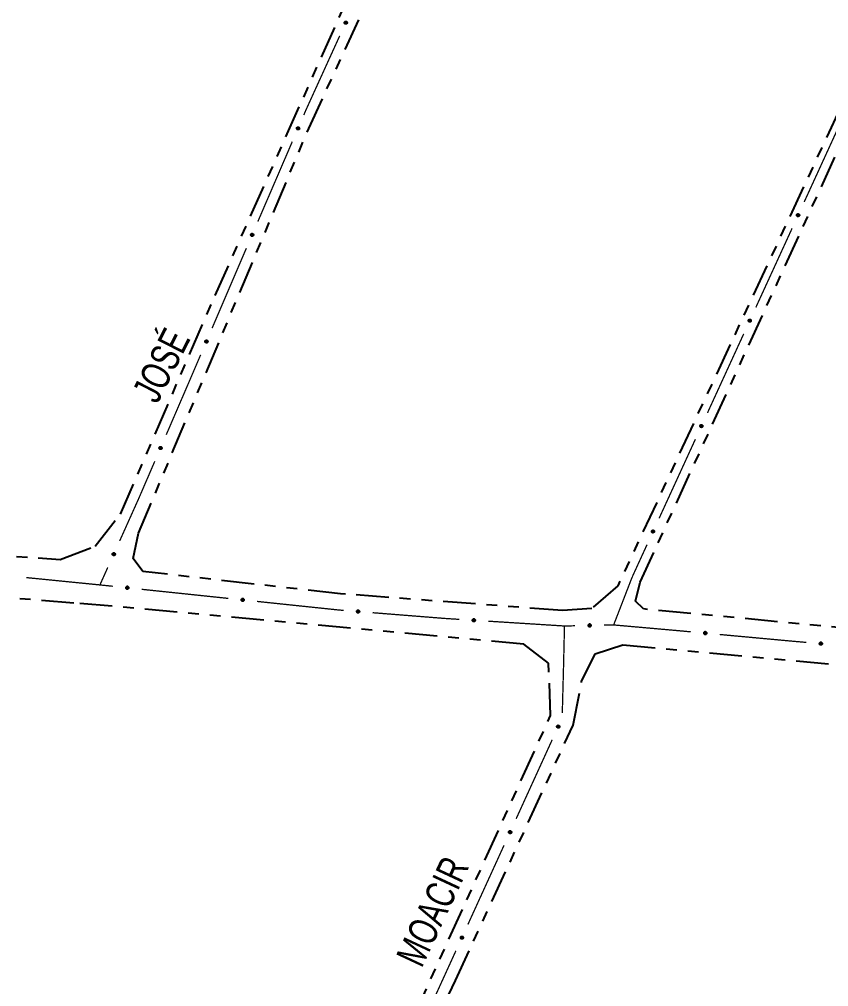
# Model space of a CAD drawing. Extents: x 203665 to 205970, y 4870865 to 4873745.
# Drawn here: x 204497 to 204608.6, y 4872464.2 to 4872597.7 of the extents above; entities that cross this region are included whole.
import ezdxf

# ---------------------------------------------------------------- set-up
doc = ezdxf.new("R2010")
doc.units = 0
doc.header["$LTSCALE"] = 1.5
doc.header["$MEASUREMENT"] = 0
doc.linetypes.add('TRACO_25', pattern=[8, 3, -1, 1, -1, 1, -1])
for name, color, linetype in [('SV-EIXO-RUA-N-PAV', 6, 'CONTINUOUS'), ('SV-RUA-NAO-PAV', 7, 'CONTINUOUS'), ('SV-TXT-RUA-N-PAV', 7, 'CONTINUOUS')]:
    doc.layers.add(name, color=color, linetype=linetype)
doc.styles.add('ARIAL', font='ARIAL.SHX')

msp = doc.modelspace()

# ---------------------------------------------------------------- linework, layer by layer
at = {"layer": 'SV-EIXO-RUA-N-PAV'}
for points in [[(204542.150805, 4872597.289832), (204542.168594, 4872597.244274), (204542.174567, 4872597.201481), (204542.169276, 4872597.164355), (204542.156046, 4872597.132768), (204542.138872, 4872597.101977), (204542.114707, 4872597.074753), (204542.081194, 4872597.050479), (204542.035618, 4872597.032313), (204541.991379, 4872597.029075), (204541.954704, 4872597.032315), (204541.920972, 4872597.044214), (204541.89134, 4872597.061399), (204541.863892, 4872597.087435), (204541.839624, 4872597.121638), (204541.822466, 4872597.167908), (204541.816898, 4872597.209901), (204541.822959, 4872597.245676), (204541.835136, 4872597.279512), (204541.853046, 4872597.310737), (204541.876921, 4872597.337324), (204541.911401, 4872597.361696), (204541.957294, 4872597.378025), (204541.999114, 4872597.384057), (204542.034965, 4872597.3785), (204542.068007, 4872597.365762), (204542.099099, 4872597.348912), (204542.127476, 4872597.32576), (204542.150805, 4872597.289832)], [(204535.569939, 4872582.70884), (204535.588658, 4872582.663656), (204535.595507, 4872582.620995), (204535.590979, 4872582.583769), (204535.578399, 4872582.551917), (204535.561859, 4872582.52078), (204535.538258, 4872582.493067), (204535.50525, 4872582.46811), (204535.460056, 4872582.449014), (204535.415892, 4872582.44487), (204535.379158, 4872582.447358), (204535.34519, 4872582.458562), (204535.315211, 4872582.475137), (204535.287235, 4872582.500604), (204535.262271, 4872582.534302), (204535.244168, 4872582.580211), (204535.237741, 4872582.622081), (204535.243067, 4872582.657973), (204535.254547, 4872582.692051), (204535.271814, 4872582.723637), (204535.295139, 4872582.750707), (204535.329112, 4872582.775781), (204535.374661, 4872582.793048), (204535.416348, 4872582.799936), (204535.452305, 4872582.795115), (204535.485601, 4872582.783057), (204535.517033, 4872582.766847), (204535.545879, 4872582.744283), (204535.569939, 4872582.70884)], [(204604.219214, 4872570.557924), (204604.201541, 4872570.603528), (204604.195678, 4872570.646336), (204604.201063, 4872570.683447), (204604.214374, 4872570.715001), (204604.231627, 4872570.745748), (204604.255861, 4872570.77291), (204604.289435, 4872570.797099), (204604.335058, 4872570.815148), (204604.379305, 4872570.818273), (204604.415972, 4872570.814939), (204604.449673, 4872570.802954), (204604.479262, 4872570.785693), (204604.506643, 4872570.759588), (204604.530824, 4872570.725323), (204604.547863, 4872570.679009), (204604.553324, 4872570.637002), (204604.547172, 4872570.601243), (204604.534909, 4872570.567438), (204604.516919, 4872570.536259), (204604.492976, 4872570.509733), (204604.458434, 4872570.485449), (204604.412499, 4872570.469237), (204604.370664, 4872570.463312), (204604.334828, 4872570.46896), (204604.301818, 4872570.481783), (204604.270769, 4872570.498713), (204604.242451, 4872570.521936), (204604.219214, 4872570.557924)], [(204529.239203, 4872568.014563), (204529.257922, 4872567.969379), (204529.264771, 4872567.926718), (204529.260243, 4872567.889492), (204529.247663, 4872567.85764), (204529.231123, 4872567.826503), (204529.207522, 4872567.79879), (204529.174514, 4872567.773833), (204529.12932, 4872567.754737), (204529.085156, 4872567.750593), (204529.048422, 4872567.75308), (204529.014454, 4872567.764285), (204528.984475, 4872567.780859), (204528.956499, 4872567.806327), (204528.931535, 4872567.840025), (204528.913433, 4872567.885934), (204528.907005, 4872567.927804), (204528.912331, 4872567.963696), (204528.923812, 4872567.997774), (204528.941078, 4872568.02936), (204528.964403, 4872568.05643), (204528.998376, 4872568.081504), (204529.043925, 4872568.098771), (204529.085612, 4872568.105659), (204529.121569, 4872568.100838), (204529.154865, 4872568.08878), (204529.186297, 4872568.07257), (204529.215143, 4872568.050005), (204529.239203, 4872568.014563)], [(204597.551423, 4872556.01349), (204597.53375, 4872556.059094), (204597.527886, 4872556.101902), (204597.533272, 4872556.139013), (204597.546583, 4872556.170567), (204597.563836, 4872556.201314), (204597.58807, 4872556.228476), (204597.621644, 4872556.252664), (204597.667267, 4872556.270714), (204597.711514, 4872556.273839), (204597.748181, 4872556.270505), (204597.781882, 4872556.25852), (204597.81147, 4872556.241259), (204597.838852, 4872556.215153), (204597.863033, 4872556.180889), (204597.880072, 4872556.134575), (204597.885533, 4872556.092568), (204597.879381, 4872556.056809), (204597.867118, 4872556.023004), (204597.849128, 4872555.991825), (204597.825185, 4872555.965299), (204597.790643, 4872555.941015), (204597.744708, 4872555.924803), (204597.702873, 4872555.918878), (204597.667037, 4872555.924526), (204597.634027, 4872555.937349), (204597.602978, 4872555.954279), (204597.57466, 4872555.977502), (204597.551423, 4872556.01349)], [(204522.932023, 4872553.310392), (204522.950829, 4872553.265244), (204522.957759, 4872553.222596), (204522.953301, 4872553.185361), (204522.940782, 4872553.153485), (204522.924302, 4872553.122317), (204522.900754, 4872553.094559), (204522.867793, 4872553.06954), (204522.822636, 4872553.050357), (204522.77848, 4872553.046129), (204522.741742, 4872553.048546), (204522.707752, 4872553.059686), (204522.677742, 4872553.076203), (204522.649717, 4872553.101618), (204522.624689, 4872553.135268), (204522.606499, 4872553.181142), (204522.599991, 4872553.223), (204522.605249, 4872553.258902), (204522.616664, 4872553.293002), (204522.633871, 4872553.324621), (204522.657144, 4872553.351735), (204522.691069, 4872553.376874), (204522.736585, 4872553.394228), (204522.778259, 4872553.401195), (204522.814225, 4872553.396443), (204522.847544, 4872553.384448), (204522.879007, 4872553.368298), (204522.907895, 4872553.345789), (204522.932023, 4872553.310392)], [(204590.883632, 4872541.469056), (204590.865959, 4872541.514659), (204590.860095, 4872541.557467), (204590.865481, 4872541.594579), (204590.878792, 4872541.626133), (204590.896045, 4872541.65688), (204590.920279, 4872541.684042), (204590.953853, 4872541.70823), (204590.999476, 4872541.72628), (204591.043723, 4872541.729405), (204591.08039, 4872541.726071), (204591.114091, 4872541.714086), (204591.143679, 4872541.696825), (204591.171061, 4872541.670719), (204591.195242, 4872541.636455), (204591.212281, 4872541.590141), (204591.217742, 4872541.548134), (204591.21159, 4872541.512374), (204591.199327, 4872541.47857), (204591.181337, 4872541.44739), (204591.157394, 4872541.420865), (204591.122852, 4872541.396581), (204591.076917, 4872541.380369), (204591.035082, 4872541.374444), (204590.999245, 4872541.380092), (204590.966236, 4872541.392915), (204590.935187, 4872541.409844), (204590.906869, 4872541.433068), (204590.883632, 4872541.469056)], [(204516.60865, 4872538.612674), (204516.627348, 4872538.567481), (204516.634178, 4872538.524816), (204516.629632, 4872538.487593), (204516.617038, 4872538.455746), (204516.600484, 4872538.424617), (204516.57687, 4872538.396915), (204516.54385, 4872538.371974), (204516.498648, 4872538.352898), (204516.454482, 4872538.348774), (204516.41775, 4872538.351278), (204516.383786, 4872538.362499), (204516.353815, 4872538.379087), (204516.325851, 4872538.404567), (204516.300902, 4872538.438276), (204516.282821, 4872538.484194), (204516.276412, 4872538.526067), (204516.281754, 4872538.561956), (204516.293251, 4872538.596029), (204516.310532, 4872538.627607), (204516.333869, 4872538.654667), (204516.367854, 4872538.679725), (204516.41341, 4872538.696971), (204516.455101, 4872538.703839), (204516.491056, 4872538.699002), (204516.524346, 4872538.686929), (204516.55577, 4872538.670705), (204516.584606, 4872538.648127), (204516.60865, 4872538.612674)], [(204584.215841, 4872526.924622), (204584.198168, 4872526.970225), (204584.192304, 4872527.013033), (204584.19769, 4872527.050145), (204584.211001, 4872527.081699), (204584.228254, 4872527.112446), (204584.252488, 4872527.139608), (204584.286062, 4872527.163796), (204584.331685, 4872527.181846), (204584.375932, 4872527.184971), (204584.412599, 4872527.181637), (204584.4463, 4872527.169652), (204584.475888, 4872527.152391), (204584.50327, 4872527.126285), (204584.527451, 4872527.092021), (204584.54449, 4872527.045707), (204584.549951, 4872527.0037), (204584.543799, 4872526.96794), (204584.531536, 4872526.934136), (204584.513545, 4872526.902956), (204584.489603, 4872526.876431), (204584.455061, 4872526.852147), (204584.409126, 4872526.835935), (204584.367291, 4872526.83001), (204584.331454, 4872526.835658), (204584.298445, 4872526.848481), (204584.267396, 4872526.86541), (204584.239078, 4872526.888634), (204584.215841, 4872526.924622)], [(204510.159288, 4872523.968787), (204510.177328, 4872523.923327), (204510.183537, 4872523.880568), (204510.17845, 4872523.843414), (204510.165395, 4872523.811754), (204510.14839, 4872523.780868), (204510.124376, 4872523.753512), (204510.090998, 4872523.729053), (204510.045522, 4872523.710636), (204510.001302, 4872523.707155), (204509.964609, 4872523.710193), (204509.930813, 4872523.721905), (204509.901086, 4872523.738927), (204509.873494, 4872523.764811), (204509.849038, 4872523.798879), (204509.831626, 4872523.845054), (204509.825827, 4872523.887016), (204509.83169, 4872523.922824), (204509.84368, 4872523.956727), (204509.861418, 4872523.98805), (204509.885146, 4872524.014768), (204509.919491, 4872524.03933), (204509.965294, 4872524.055912), (204510.00708, 4872524.062174), (204510.042961, 4872524.056815), (204510.076072, 4872524.044259), (204510.107257, 4872524.02758), (204510.135761, 4872524.004585), (204510.159288, 4872523.968787)], [(204511.994859, 4872519.116608), (204511.957292, 4872519.085291), (204511.918601, 4872519.066058), (204511.881713, 4872519.059305), (204511.847561, 4872519.061837), (204511.812913, 4872519.068362), (204511.779432, 4872519.082648), (204511.745785, 4872519.106736), (204511.714105, 4872519.1442), (204511.697008, 4872519.18513), (204511.688452, 4872519.22094), (204511.689042, 4872519.256704), (204511.695945, 4872519.290257), (204511.711935, 4872519.324544), (204511.736678, 4872519.358404), (204511.775121, 4872519.389347), (204511.813182, 4872519.407943), (204511.849032, 4872519.413538), (204511.884983, 4872519.412717), (204511.920276, 4872519.405632), (204511.953061, 4872519.391419), (204511.987108, 4872519.366445), (204512.017146, 4872519.328097), (204512.036126, 4872519.290347), (204512.042223, 4872519.254585), (204512.040619, 4872519.219209), (204512.034496, 4872519.184378), (204512.021537, 4872519.150124), (204511.994859, 4872519.116608)], [(204527.907303, 4872517.445039), (204527.869735, 4872517.413722), (204527.831044, 4872517.394489), (204527.794157, 4872517.387736), (204527.760005, 4872517.390268), (204527.725357, 4872517.396793), (204527.691876, 4872517.411079), (204527.658228, 4872517.435167), (204527.626549, 4872517.472631), (204527.609451, 4872517.513561), (204527.600896, 4872517.549371), (204527.601485, 4872517.585135), (204527.608389, 4872517.618688), (204527.624378, 4872517.652975), (204527.649121, 4872517.686835), (204527.687564, 4872517.717778), (204527.725625, 4872517.736374), (204527.761476, 4872517.741969), (204527.797427, 4872517.741148), (204527.83272, 4872517.734063), (204527.865504, 4872517.71985), (204527.899551, 4872517.694876), (204527.92959, 4872517.656528), (204527.94857, 4872517.618779), (204527.954667, 4872517.583016), (204527.953062, 4872517.54764), (204527.94694, 4872517.512809), (204527.93398, 4872517.478555), (204527.907303, 4872517.445039)], [(204543.82898, 4872515.843269), (204543.792216, 4872515.811014), (204543.754023, 4872515.79081), (204543.717318, 4872515.783127), (204543.683112, 4872515.784796), (204543.648311, 4872515.790444), (204543.61448, 4872515.80388), (204543.580235, 4872515.82711), (204543.547619, 4872515.863762), (204543.529494, 4872515.904248), (204543.520036, 4872515.93983), (204543.519723, 4872515.975598), (204543.525776, 4872516.009314), (204543.540895, 4872516.043994), (204543.564775, 4872516.078468), (204543.602424, 4872516.110372), (204543.640003, 4872516.129923), (204543.675701, 4872516.136421), (204543.711662, 4872516.136509), (204543.747122, 4872516.130317), (204543.780255, 4872516.116936), (204543.814922, 4872516.09283), (204543.845919, 4872516.055253), (204543.865847, 4872516.017995), (204543.872845, 4872515.982398), (204543.872134, 4872515.946993), (204543.866893, 4872515.912018), (204543.854803, 4872515.877448), (204543.82898, 4872515.843269)], [(204559.785132, 4872514.640885), (204559.748899, 4872514.608034), (204559.711041, 4872514.587209), (204559.674467, 4872514.578928), (204559.640239, 4872514.580037), (204559.605349, 4872514.585117), (204559.571304, 4872514.597998), (204559.536684, 4872514.620665), (204559.503474, 4872514.65678), (204559.484689, 4872514.696964), (204559.474652, 4872514.732387), (204559.473754, 4872514.768145), (204559.479256, 4872514.801956), (204559.493806, 4872514.836878), (204559.51712, 4872514.871738), (204559.554243, 4872514.904252), (204559.591498, 4872514.924414), (204559.627085, 4872514.931495), (204559.663039, 4872514.93217), (204559.698596, 4872514.926558), (204559.731943, 4872514.913721), (204559.767, 4872514.890184), (204559.798606, 4872514.853118), (204559.819139, 4872514.816191), (204559.826718, 4872514.780712), (204559.826586, 4872514.7453), (204559.821917, 4872514.710245), (204559.810393, 4872514.675482), (204559.785132, 4872514.640885)], [(204575.768965, 4872513.937338), (204575.735638, 4872513.901543), (204575.699675, 4872513.877594), (204575.66393, 4872513.866253), (204575.629731, 4872513.864467), (204575.594537, 4872513.86658), (204575.559525, 4872513.876539), (204575.523113, 4872513.896201), (204575.486971, 4872513.929381), (204575.464859, 4872513.967834), (204575.451865, 4872514.002283), (204575.44795, 4872514.037837), (204575.450576, 4872514.071991), (204575.462123, 4872514.108018), (204575.482408, 4872514.144723), (204575.516652, 4872514.180258), (204575.55207, 4872514.203495), (204575.586932, 4872514.213557), (204575.622701, 4872514.217267), (204575.658604, 4872514.214679), (204575.692917, 4872514.204705), (204575.729836, 4872514.184214), (204575.764461, 4872514.149951), (204575.788041, 4872514.11489), (204575.79859, 4872514.080179), (204575.80145, 4872514.044882), (204575.799759, 4872514.009558), (204575.791213, 4872513.973945), (204575.768965, 4872513.937338)], [(204591.704422, 4872512.859717), (204591.667257, 4872512.827925), (204591.628813, 4872512.808201), (204591.592015, 4872512.800979), (204591.557833, 4872512.803076), (204591.523105, 4872512.80916), (204591.489445, 4872512.823019), (204591.455494, 4872512.846676), (204591.42334, 4872512.883734), (204591.405723, 4872512.924444), (204591.396713, 4872512.960142), (204591.396847, 4872512.99591), (204591.403323, 4872513.029548), (204591.418875, 4872513.064036), (204591.443185, 4872513.098208), (204591.481231, 4872513.129638), (204591.519052, 4872513.148716), (204591.554829, 4872513.154767), (204591.590787, 4872513.154404), (204591.626168, 4872513.147768), (204591.65913, 4872513.133973), (204591.693493, 4872513.109435), (204591.724016, 4872513.071472), (204591.743475, 4872513.033967), (204591.750027, 4872512.998285), (204591.748872, 4872512.962892), (204591.743194, 4872512.927986), (204591.730671, 4872512.89357), (204591.704422, 4872512.859717)], [(204607.639086, 4872511.409942), (204607.602069, 4872511.377977), (204607.563718, 4872511.358074), (204607.526953, 4872511.35068), (204607.492762, 4872511.352618), (204607.458006, 4872511.35854), (204607.424282, 4872511.372242), (204607.390221, 4872511.39574), (204607.357895, 4872511.432649), (204607.340088, 4872511.473275), (204607.330911, 4872511.508931), (204607.330879, 4872511.5447), (204607.337198, 4872511.578367), (204607.352589, 4872511.612927), (204607.37674, 4872511.647213), (204607.414639, 4872511.678819), (204607.452371, 4872511.698074), (204607.488119, 4872511.704291), (204607.524079, 4872511.704096), (204607.559489, 4872511.697625), (204607.592516, 4872511.683984), (204607.626992, 4872511.659606), (204607.657693, 4872511.621786), (204607.677326, 4872511.584372), (204607.684044, 4872511.548721), (204607.683055, 4872511.513322), (204607.677539, 4872511.47839), (204607.665177, 4872511.443917), (204607.639086, 4872511.409942)], [(204571.452948, 4872500.177664), (204571.470705, 4872500.132093), (204571.476648, 4872500.089296), (204571.471331, 4872500.052174), (204571.458079, 4872500.020596), (204571.440882, 4872499.989817), (204571.416698, 4872499.962611), (204571.383168, 4872499.93836), (204571.337579, 4872499.920227), (204571.293338, 4872499.91702), (204571.256665, 4872499.920286), (204571.222942, 4872499.932209), (204571.193322, 4872499.949415), (204571.165892, 4872499.975471), (204571.141648, 4872500.00969), (204571.124523, 4872500.055973), (204571.118985, 4872500.09797), (204571.125071, 4872500.133741), (204571.137272, 4872500.167568), (204571.155205, 4872500.19878), (204571.179098, 4872500.22535), (204571.213596, 4872500.249698), (204571.259501, 4872500.265994), (204571.301325, 4872500.271996), (204571.337171, 4872500.266414), (204571.370204, 4872500.253653), (204571.401285, 4872500.23678), (204571.429645, 4872500.213609), (204571.452948, 4872500.177664)], [(204564.811991, 4872485.620958), (204564.829748, 4872485.575387), (204564.83569, 4872485.53259), (204564.830373, 4872485.495469), (204564.817121, 4872485.463891), (204564.799925, 4872485.433112), (204564.775741, 4872485.405905), (204564.742211, 4872485.381655), (204564.696622, 4872485.363521), (204564.65238, 4872485.360315), (204564.615708, 4872485.363581), (204564.581984, 4872485.375503), (204564.552364, 4872485.39271), (204564.524934, 4872485.418765), (204564.50069, 4872485.452985), (204564.483566, 4872485.499267), (204564.478027, 4872485.541264), (204564.484113, 4872485.577035), (204564.496314, 4872485.610862), (204564.514247, 4872485.642075), (204564.53814, 4872485.668644), (204564.572638, 4872485.692992), (204564.618543, 4872485.709289), (204564.660367, 4872485.715291), (204564.696213, 4872485.709709), (204564.729246, 4872485.696947), (204564.760327, 4872485.680075), (204564.788688, 4872485.656903), (204564.811991, 4872485.620958)], [(204558.171033, 4872471.064253), (204558.18879, 4872471.018682), (204558.194733, 4872470.975885), (204558.189415, 4872470.938763), (204558.176163, 4872470.907185), (204558.158967, 4872470.876406), (204558.134783, 4872470.8492), (204558.101253, 4872470.824949), (204558.055664, 4872470.806815), (204558.011422, 4872470.803609), (204557.97475, 4872470.806875), (204557.941026, 4872470.818798), (204557.911406, 4872470.836004), (204557.883976, 4872470.862059), (204557.859732, 4872470.896279), (204557.842608, 4872470.942562), (204557.83707, 4872470.984559), (204557.843156, 4872471.020329), (204557.855356, 4872471.054157), (204557.873289, 4872471.085369), (204557.897182, 4872471.111939), (204557.93168, 4872471.136286), (204557.977585, 4872471.152583), (204558.019409, 4872471.158585), (204558.055256, 4872471.153003), (204558.088289, 4872471.140241), (204558.119369, 4872471.123369), (204558.14773, 4872471.100197), (204558.171033, 4872471.064253)]]:
    msp.add_lwpolyline(points, close=True, dxfattribs=at)
for points in [[(204541.853046, 4872597.310737), (204541.816898, 4872597.209901)], [(204541.863763, 4872597.319818), (204541.821896, 4872597.194947)], [(204541.876921, 4872597.337324), (204541.822466, 4872597.167908)], [(204541.894044, 4872597.343512), (204541.833837, 4872597.152026)], [(204541.911401, 4872597.361696), (204541.839624, 4872597.121638)], [(204541.934149, 4872597.365732), (204541.852553, 4872597.107519)], [(204541.957294, 4872597.378025), (204541.863892, 4872597.087435)], [(204541.976393, 4872597.379481), (204541.878621, 4872597.079156)], [(204541.999114, 4872597.384057), (204541.89134, 4872597.061399)], [(204542.014901, 4872597.378439), (204541.90695, 4872597.055761)], [(204542.034965, 4872597.3785), (204541.920972, 4872597.044214)], [(204542.050016, 4872597.369946), (204541.936189, 4872597.040948)], [(204542.068007, 4872597.365762), (204541.954704, 4872597.032315)], [(204542.08298, 4872597.353436), (204541.976726, 4872597.034484)], [(204542.099099, 4872597.348912), (204541.991379, 4872597.029075)], [(204542.111199, 4872597.33309), (204542.015799, 4872597.034683)], [(204542.127476, 4872597.32576), (204542.035618, 4872597.032313)], [(204542.137156, 4872597.307776), (204542.058155, 4872597.045383)], [(204542.150805, 4872597.289832), (204542.081194, 4872597.050479)], [(204542.159486, 4872597.264622), (204542.100632, 4872597.069521)], [(204542.168594, 4872597.244274), (204542.114707, 4872597.074753)], [(204542.172104, 4872597.219894), (204542.12956, 4872597.09683)], [(204542.174567, 4872597.201481), (204542.138872, 4872597.101977)], [(204535.271814, 4872582.723637), (204535.237741, 4872582.622081)], [(204535.282343, 4872582.732935), (204535.243044, 4872582.607232)], [(204535.295139, 4872582.750707), (204535.244168, 4872582.580211)], [(204535.312132, 4872582.757246), (204535.255863, 4872582.564565)], [(204535.329112, 4872582.775781), (204535.262271, 4872582.534302)], [(204535.351772, 4872582.780283), (204535.275488, 4872582.520451)], [(204535.374661, 4872582.793048), (204535.287235, 4872582.500604)], [(204535.393726, 4872582.794895), (204535.302131, 4872582.492629)], [(204535.416348, 4872582.799936), (204535.315211, 4872582.475137)], [(204535.432247, 4872582.794642), (204535.330934, 4872582.46982)], [(204535.452305, 4872582.795115), (204535.34519, 4872582.458562)], [(204535.467529, 4872582.786871), (204535.36047, 4872582.455609)], [(204535.485601, 4872582.783057), (204535.379158, 4872582.447358)], [(204535.500825, 4872582.77104), (204535.401131, 4872582.449977)], [(204535.517033, 4872582.766847), (204535.415892, 4872582.44487)], [(204535.529454, 4872582.751277), (204535.440192, 4872582.450978)], [(204535.545879, 4872582.744283), (204535.460056, 4872582.449014)], [(204535.555925, 4872582.726501), (204535.48232, 4872582.462543)], [(204535.569939, 4872582.70884), (204535.50525, 4872582.46811)], [(204535.579135, 4872582.683814), (204535.524293, 4872582.487547)], [(204535.588658, 4872582.663656), (204535.538258, 4872582.493067)], [(204535.592668, 4872582.639354), (204535.552655, 4872582.515444)], [(204535.595507, 4872582.620995), (204535.561859, 4872582.52078)], [(204604.195678, 4872570.646336), (204604.231627, 4872570.745748)], [(204604.198093, 4872570.627916), (204604.240951, 4872570.750871)], [(204604.201541, 4872570.603528), (204604.255861, 4872570.77291)], [(204604.210597, 4872570.583156), (204604.269949, 4872570.778106)], [(204604.219214, 4872570.557924), (204604.289435, 4872570.797099)], [(204604.232818, 4872570.539945), (204604.312488, 4872570.802136)], [(204604.242451, 4872570.521936), (204604.335058, 4872570.815148)], [(204604.25871, 4872570.514565), (204604.354871, 4872570.812727)], [(204604.270769, 4872570.498713), (204604.379305, 4872570.818273)], [(204604.286876, 4872570.494147), (204604.393944, 4872570.812827)], [(204604.301818, 4872570.481783), (204604.415972, 4872570.814939)], [(204604.319798, 4872570.477553), (204604.434465, 4872570.806259)], [(204604.334828, 4872570.46896), (204604.449673, 4872570.802954)], [(204604.354891, 4872570.468971), (204604.463665, 4872570.791372)], [(204604.370664, 4872570.463312), (204604.479262, 4872570.785693)], [(204604.393396, 4872570.46783), (204604.491935, 4872570.767904)], [(204604.412499, 4872570.469237), (204604.506643, 4872570.759588)], [(204604.435676, 4872570.481471), (204604.51793, 4872570.739475)], [(204604.458434, 4872570.485449), (204604.530824, 4872570.725323)], [(204604.475837, 4872570.503589), (204604.536533, 4872570.694921)], [(204604.492976, 4872570.509733), (204604.547863, 4872570.679009)], [(204604.506178, 4872570.527206), (204604.548365, 4872570.65197)], [(204604.516919, 4872570.536259), (204604.553324, 4872570.637002)], [(204528.941078, 4872568.02936), (204528.907005, 4872567.927804)], [(204528.951607, 4872568.038658), (204528.912308, 4872567.912955)], [(204528.964403, 4872568.05643), (204528.913433, 4872567.885934)], [(204528.981396, 4872568.062968), (204528.925127, 4872567.870288)], [(204528.998376, 4872568.081504), (204528.931535, 4872567.840025)], [(204529.021036, 4872568.086006), (204528.944752, 4872567.826174)], [(204529.043925, 4872568.098771), (204528.956499, 4872567.806327)], [(204529.06299, 4872568.100618), (204528.971395, 4872567.798352)], [(204529.085612, 4872568.105659), (204528.984475, 4872567.780859)], [(204529.101511, 4872568.100365), (204529.000198, 4872567.775542)], [(204529.121569, 4872568.100838), (204529.014454, 4872567.764285)], [(204529.136793, 4872568.092594), (204529.029734, 4872567.761332)], [(204529.154865, 4872568.08878), (204529.048422, 4872567.75308)], [(204529.170089, 4872568.076763), (204529.070395, 4872567.7557)], [(204529.186297, 4872568.07257), (204529.085156, 4872567.750593)], [(204529.198718, 4872568.057), (204529.109456, 4872567.7567)], [(204529.215143, 4872568.050005), (204529.12932, 4872567.754737)], [(204529.225189, 4872568.032224), (204529.151584, 4872567.768266)], [(204529.239203, 4872568.014563), (204529.174514, 4872567.773833)], [(204529.248399, 4872567.989537), (204529.193557, 4872567.79327)], [(204529.257922, 4872567.969379), (204529.207522, 4872567.79879)], [(204529.261932, 4872567.945077), (204529.221919, 4872567.821167)], [(204529.264771, 4872567.926718), (204529.231123, 4872567.826503)], [(204597.527886, 4872556.101902), (204597.563836, 4872556.201314)], [(204597.530302, 4872556.083482), (204597.57316, 4872556.206437)], [(204597.53375, 4872556.059094), (204597.58807, 4872556.228476)], [(204597.542806, 4872556.038722), (204597.602158, 4872556.233672)], [(204597.551423, 4872556.01349), (204597.621644, 4872556.252664)], [(204597.565027, 4872555.995511), (204597.644697, 4872556.257702)], [(204597.57466, 4872555.977502), (204597.667267, 4872556.270714)], [(204597.590919, 4872555.970131), (204597.68708, 4872556.268293)], [(204597.602978, 4872555.954279), (204597.711514, 4872556.273839)], [(204597.619085, 4872555.949713), (204597.726153, 4872556.268393)], [(204597.634027, 4872555.937349), (204597.748181, 4872556.270505)], [(204597.652007, 4872555.933119), (204597.766674, 4872556.261825)], [(204597.667037, 4872555.924526), (204597.781882, 4872556.25852)], [(204597.6871, 4872555.924536), (204597.795874, 4872556.246937)], [(204597.702873, 4872555.918878), (204597.81147, 4872556.241259)], [(204597.725605, 4872555.923396), (204597.824144, 4872556.22347)], [(204597.744708, 4872555.924803), (204597.838852, 4872556.215153)], [(204597.767885, 4872555.937037), (204597.850139, 4872556.195041)], [(204597.790643, 4872555.941015), (204597.863033, 4872556.180889)], [(204597.808046, 4872555.959154), (204597.868742, 4872556.150487)], [(204597.825185, 4872555.965299), (204597.880072, 4872556.134575)], [(204597.838387, 4872555.982772), (204597.880574, 4872556.107535)], [(204597.849128, 4872555.991825), (204597.885533, 4872556.092568)], [(204522.633871, 4872553.324621), (204522.599991, 4872553.223)], [(204522.644382, 4872553.333939), (204522.605323, 4872553.208161)], [(204522.657144, 4872553.351735), (204522.606499, 4872553.181142)], [(204522.674124, 4872553.358306), (204522.618223, 4872553.165518)], [(204522.691069, 4872553.376874), (204522.624689, 4872553.135268)], [(204522.713721, 4872553.381419), (204522.637932, 4872553.121442)], [(204522.736585, 4872553.394228), (204522.649717, 4872553.101618)], [(204522.755647, 4872553.396111), (204522.664628, 4872553.093671)], [(204522.778259, 4872553.401195), (204522.677742, 4872553.076203)], [(204522.794168, 4872553.395932), (204522.693474, 4872553.070916)], [(204522.814225, 4872553.396443), (204522.707752, 4872553.059686)], [(204522.829465, 4872553.388227), (204522.723038, 4872553.056762)], [(204522.847544, 4872553.384448), (204522.741742, 4872553.048546)], [(204522.862791, 4872553.37246), (204522.763709, 4872553.051208)], [(204522.879007, 4872553.368298), (204522.77848, 4872553.046129)], [(204522.891458, 4872553.352752), (204522.802768, 4872553.052283)], [(204522.907895, 4872553.345789), (204522.822636, 4872553.050357)], [(204522.917975, 4872553.328026), (204522.844874, 4872553.063929)], [(204522.932023, 4872553.310392), (204522.867793, 4872553.06954)], [(204522.941267, 4872553.285383), (204522.886799, 4872553.089013)], [(204522.950829, 4872553.265244), (204522.900754, 4872553.094559)], [(204522.954884, 4872553.240949), (204522.915108, 4872553.116963)], [(204522.957759, 4872553.222596), (204522.924302, 4872553.122317)], [(204590.860095, 4872541.557467), (204590.896045, 4872541.65688)], [(204590.862511, 4872541.539048), (204590.905369, 4872541.662003)], [(204590.865959, 4872541.514659), (204590.920279, 4872541.684042)], [(204590.875015, 4872541.494288), (204590.934367, 4872541.689238)], [(204590.883632, 4872541.469056), (204590.953853, 4872541.70823)], [(204590.897236, 4872541.451077), (204590.976906, 4872541.713268)], [(204590.906869, 4872541.433068), (204590.999476, 4872541.72628)], [(204590.923127, 4872541.425697), (204591.019289, 4872541.723859)], [(204590.935187, 4872541.409844), (204591.043723, 4872541.729405)], [(204590.951294, 4872541.405279), (204591.058362, 4872541.723959)], [(204590.966236, 4872541.392915), (204591.08039, 4872541.726071)], [(204590.984216, 4872541.388685), (204591.098883, 4872541.717391)], [(204590.999245, 4872541.380092), (204591.114091, 4872541.714086)], [(204591.019309, 4872541.380102), (204591.128083, 4872541.702503)], [(204591.035082, 4872541.374444), (204591.143679, 4872541.696825)], [(204591.057814, 4872541.378962), (204591.156353, 4872541.679036)], [(204591.076917, 4872541.380369), (204591.171061, 4872541.670719)], [(204591.100094, 4872541.392603), (204591.182348, 4872541.650607)], [(204591.122852, 4872541.396581), (204591.195242, 4872541.636455)], [(204591.140255, 4872541.41472), (204591.200951, 4872541.606053)], [(204591.157394, 4872541.420865), (204591.212281, 4872541.590141)], [(204591.170596, 4872541.438338), (204591.212783, 4872541.563101)], [(204591.181337, 4872541.44739), (204591.217742, 4872541.548134)], [(204516.310532, 4872538.627607), (204516.276412, 4872538.526067)], [(204516.321065, 4872538.6369), (204516.281708, 4872538.511215)], [(204516.333869, 4872538.654667), (204516.282821, 4872538.484194)], [(204516.350865, 4872538.661197), (204516.294508, 4872538.468542)], [(204516.367854, 4872538.679725), (204516.300902, 4872538.438276)], [(204516.390516, 4872538.684216), (204516.314112, 4872538.42442)], [(204516.41341, 4872538.696971), (204516.325851, 4872538.404567)], [(204516.432476, 4872538.698809), (204516.340743, 4872538.396585)], [(204516.455101, 4872538.703839), (204516.353815, 4872538.379087)], [(204516.470997, 4872538.698539), (204516.369536, 4872538.373762)], [(204516.491056, 4872538.699002), (204516.383786, 4872538.362499)], [(204516.506276, 4872538.690751), (204516.399065, 4872538.359538)], [(204516.524346, 4872538.686929), (204516.41775, 4872538.351278)], [(204516.539564, 4872538.674905), (204516.439724, 4872538.353888)], [(204516.55577, 4872538.670705), (204516.454482, 4872538.348774)], [(204516.568185, 4872538.655129), (204516.478785, 4872538.35487)], [(204516.584606, 4872538.648127), (204516.498648, 4872538.352898)], [(204516.594643, 4872538.630341), (204516.520918, 4872538.366417)], [(204516.60865, 4872538.612674), (204516.54385, 4872538.371974)], [(204516.617835, 4872538.587643), (204516.562903, 4872538.391401)], [(204516.627348, 4872538.567481), (204516.57687, 4872538.396915)], [(204516.631347, 4872538.543177), (204516.591278, 4872538.419285)], [(204516.634178, 4872538.524816), (204516.600484, 4872538.424617)], [(204584.192304, 4872527.013033), (204584.228254, 4872527.112446)], [(204584.19472, 4872526.994614), (204584.237578, 4872527.117568)], [(204584.198168, 4872526.970225), (204584.252488, 4872527.139608)], [(204584.207224, 4872526.949853), (204584.266576, 4872527.144804)], [(204584.215841, 4872526.924622), (204584.286062, 4872527.163796)], [(204584.229445, 4872526.906643), (204584.309115, 4872527.168833)], [(204584.239078, 4872526.888634), (204584.331685, 4872527.181846)], [(204584.255336, 4872526.881263), (204584.351497, 4872527.179425)], [(204584.267396, 4872526.86541), (204584.375932, 4872527.184971)], [(204584.283503, 4872526.860845), (204584.390571, 4872527.179525)], [(204584.298445, 4872526.848481), (204584.412599, 4872527.181637)], [(204584.316425, 4872526.844251), (204584.431092, 4872527.172957)], [(204584.331454, 4872526.835658), (204584.4463, 4872527.169652)], [(204584.351518, 4872526.835668), (204584.460292, 4872527.158069)], [(204584.367291, 4872526.83001), (204584.475888, 4872527.152391)], [(204584.390023, 4872526.834528), (204584.488562, 4872527.134602)], [(204584.409126, 4872526.835935), (204584.50327, 4872527.126285)], [(204584.432303, 4872526.848169), (204584.514557, 4872527.106173)], [(204584.455061, 4872526.852147), (204584.527451, 4872527.092021)], [(204584.472464, 4872526.870286), (204584.53316, 4872527.061619)], [(204584.489603, 4872526.876431), (204584.54449, 4872527.045707)], [(204584.502805, 4872526.893904), (204584.544991, 4872527.018667)], [(204584.513545, 4872526.902956), (204584.549951, 4872527.0037)], [(204509.861418, 4872523.98805), (204509.825827, 4872523.887016)], [(204509.872085, 4872523.997189), (204509.830906, 4872523.872089)], [(204509.885146, 4872524.014768), (204509.831626, 4872523.845054)], [(204509.902235, 4872524.02105), (204509.843084, 4872523.829235)], [(204509.919491, 4872524.03933), (204509.849038, 4872523.798879)], [(204509.942216, 4872524.043491), (204509.862046, 4872523.784832)], [(204509.965294, 4872524.055912), (204509.873494, 4872523.764811)], [(204509.984384, 4872524.057473), (204509.888269, 4872523.756614)], [(204510.00708, 4872524.062174), (204509.901086, 4872523.738927)], [(204510.022898, 4872524.056643), (204509.916727, 4872523.733375)], [(204510.042961, 4872524.056815), (204509.930813, 4872523.721905)], [(204510.058059, 4872524.048343), (204509.946047, 4872523.718723)], [(204510.076072, 4872524.044259), (204509.964609, 4872523.710193)], [(204510.091114, 4872524.032015), (204509.986619, 4872523.712482)], [(204510.107257, 4872524.02758), (204510.001302, 4872523.707155)], [(204510.119444, 4872524.011825), (204510.025691, 4872523.712897)], [(204510.135761, 4872524.004585), (204510.045522, 4872523.710636)], [(204510.14554, 4872523.986655), (204510.067987, 4872523.72383)], [(204510.159288, 4872523.968787), (204510.090998, 4872523.729053)], [(204510.168108, 4872523.943625), (204510.11033, 4872523.748202)], [(204510.177328, 4872523.923327), (204510.124376, 4872523.753512)], [(204510.180972, 4872523.898967), (204510.139107, 4872523.775671)], [(204510.183537, 4872523.880568), (204510.14839, 4872523.780868)], [(204512.040619, 4872519.219209), (204511.688452, 4872519.22094)], [(204512.042223, 4872519.254585), (204511.689042, 4872519.256704)], [(204512.038882, 4872519.237597), (204511.690769, 4872519.241237)], [(204512.035803, 4872519.273594), (204511.695547, 4872519.273664)], [(204512.036126, 4872519.290347), (204511.695945, 4872519.290257)], [(204512.034496, 4872519.184378), (204511.697008, 4872519.18513)], [(204512.033676, 4872519.201099), (204511.697491, 4872519.200742)], [(204512.024582, 4872519.310445), (204511.708753, 4872519.30795)], [(204512.023327, 4872519.167886), (204511.710069, 4872519.163748)], [(204512.017146, 4872519.328097), (204511.711935, 4872519.324544)], [(204512.021537, 4872519.150124), (204511.714105, 4872519.1442)], [(204511.998148, 4872519.346151), (204511.727387, 4872519.341665)], [(204512.00755, 4872519.135242), (204511.733647, 4872519.126971)], [(204511.987108, 4872519.366445), (204511.736678, 4872519.358404)], [(204511.994859, 4872519.116608), (204511.745785, 4872519.106736)], [(204511.964359, 4872519.377141), (204511.763663, 4872519.373527)], [(204511.973703, 4872519.100381), (204511.770008, 4872519.094338)], [(204511.953061, 4872519.391419), (204511.775121, 4872519.389347)], [(204511.957292, 4872519.085291), (204511.779432, 4872519.082648)], [(204511.932286, 4872519.398346), (204511.800583, 4872519.398461)], [(204511.935283, 4872519.074232), (204511.80508, 4872519.075562)], [(204511.918601, 4872519.066058), (204511.812913, 4872519.068362)], [(204511.920276, 4872519.405632), (204511.813182, 4872519.407943)], [(204527.953062, 4872517.54764), (204527.600896, 4872517.549371)], [(204527.954667, 4872517.583016), (204527.601485, 4872517.585135)], [(204527.951326, 4872517.566028), (204527.603212, 4872517.569668)], [(204527.948247, 4872517.602025), (204527.607991, 4872517.602095)], [(204527.94857, 4872517.618779), (204527.608389, 4872517.618688)], [(204527.94694, 4872517.512809), (204527.609451, 4872517.513561)], [(204527.94612, 4872517.52953), (204527.609935, 4872517.529173)], [(204527.937026, 4872517.638876), (204527.621197, 4872517.636381)], [(204527.935771, 4872517.496317), (204527.622513, 4872517.492179)], [(204527.92959, 4872517.656528), (204527.624378, 4872517.652975)], [(204527.93398, 4872517.478555), (204527.626549, 4872517.472631)], [(204527.910592, 4872517.674582), (204527.639831, 4872517.670096)], [(204527.919993, 4872517.463674), (204527.64609, 4872517.455402)], [(204527.899551, 4872517.694876), (204527.649121, 4872517.686835)], [(204527.907303, 4872517.445039), (204527.658228, 4872517.435167)], [(204527.876803, 4872517.705572), (204527.676106, 4872517.701958)], [(204527.886146, 4872517.428812), (204527.682451, 4872517.422769)], [(204527.865504, 4872517.71985), (204527.687564, 4872517.717778)], [(204527.869735, 4872517.413722), (204527.691876, 4872517.411079)], [(204527.844729, 4872517.726777), (204527.713027, 4872517.726892)], [(204527.847727, 4872517.402663), (204527.717523, 4872517.403993)], [(204527.831044, 4872517.394489), (204527.725357, 4872517.396793)], [(204527.83272, 4872517.734063), (204527.725625, 4872517.736374)], [(204543.872845, 4872515.982398), (204543.519723, 4872515.975598)], [(204543.872134, 4872515.946993), (204543.520036, 4872515.93983)], [(204543.869934, 4872515.965331), (204543.52184, 4872515.960179)], [(204543.865847, 4872516.017995), (204543.525776, 4872516.009314)], [(204543.865947, 4872516.001238), (204543.525798, 4872515.992716)], [(204543.866893, 4872515.912018), (204543.529494, 4872515.904248)], [(204543.865651, 4872515.928714), (204543.529582, 4872515.919867)], [(204543.853799, 4872516.037795), (204543.538133, 4872516.027324)], [(204543.845919, 4872516.055253), (204543.540895, 4872516.043994)], [(204543.856144, 4872515.895249), (204543.543091, 4872515.883202)], [(204543.854803, 4872515.877448), (204543.547619, 4872515.863762)], [(204543.826472, 4872516.072822), (204543.55591, 4872516.061499)], [(204543.814922, 4872516.09283), (204543.564775, 4872516.078468)], [(204543.841196, 4872515.862218), (204543.567589, 4872515.847032)], [(204543.82898, 4872515.843269), (204543.580235, 4872515.82711)], [(204543.791911, 4872516.102948), (204543.59137, 4872516.094267)], [(204543.780255, 4872516.116936), (204543.602424, 4872516.110372)], [(204543.808241, 4872515.826513), (204543.604763, 4872515.815328)], [(204543.792216, 4872515.811014), (204543.61448, 4872515.80388)], [(204543.759312, 4872516.123337), (204543.627648, 4872516.120126)], [(204543.747122, 4872516.130317), (204543.640003, 4872516.129923)], [(204543.770493, 4872515.799402), (204543.640298, 4872515.797443)], [(204543.754023, 4872515.79081), (204543.648311, 4872515.790444)], [(204559.826718, 4872514.780712), (204559.473754, 4872514.768145)], [(204559.826586, 4872514.7453), (204559.474652, 4872514.732387)], [(204559.824087, 4872514.763601), (204559.476123, 4872514.752763)], [(204559.819139, 4872514.816191), (204559.479256, 4872514.801956)], [(204559.819514, 4872514.799438), (204559.479549, 4872514.785361)], [(204559.820402, 4872514.726918), (204559.484523, 4872514.712583)], [(204559.821917, 4872514.710245), (204559.484689, 4872514.696964)], [(204559.80677, 4872514.835791), (204559.491318, 4872514.820166)], [(204559.798606, 4872514.853118), (204559.493806, 4872514.836878)], [(204559.811443, 4872514.693303), (204559.498629, 4872514.676144)], [(204559.810393, 4872514.675482), (204559.503474, 4872514.65678)], [(204559.778874, 4872514.870366), (204559.508534, 4872514.854627)], [(204559.767, 4872514.890184), (204559.51712, 4872514.871738)], [(204559.797037, 4872514.660032), (204559.523715, 4872514.640378)], [(204559.785132, 4872514.640885), (204559.536684, 4872514.620665)], [(204559.743826, 4872514.899925), (204559.543453, 4872514.887969)], [(204559.731943, 4872514.913721), (204559.554243, 4872514.904252)], [(204559.764669, 4872514.623793), (204559.561401, 4872514.609286)], [(204559.748899, 4872514.608034), (204559.571304, 4872514.597998)], [(204559.710899, 4872514.919779), (204559.579305, 4872514.914417)], [(204559.698596, 4872514.926558), (204559.591498, 4872514.924414)], [(204559.72737, 4872514.596069), (204559.597224, 4872514.591984)], [(204559.711041, 4872514.587209), (204559.605349, 4872514.585117)], [(204575.79859, 4872514.080179), (204575.44795, 4872514.037837)], [(204575.788041, 4872514.11489), (204575.450576, 4872514.071991)], [(204575.797413, 4872514.062906), (204575.451609, 4872514.02271)], [(204575.80145, 4872514.044882), (204575.451865, 4872514.002283)], [(204575.789829, 4872514.098229), (204575.452269, 4872514.05548)], [(204575.77406, 4872514.133375), (204575.461055, 4872514.091155)], [(204575.764461, 4872514.149951), (204575.462123, 4872514.108018)], [(204575.796841, 4872514.026043), (204575.463374, 4872513.983383)], [(204575.799759, 4872514.009558), (204575.464859, 4872513.967834)], [(204575.743343, 4872514.16547), (204575.475298, 4872514.126947)], [(204575.790754, 4872513.991791), (204575.480508, 4872513.948266)], [(204575.729836, 4872514.184214), (204575.482408, 4872514.144723)], [(204575.791213, 4872513.973945), (204575.486971, 4872513.929381)], [(204575.705922, 4872514.191962), (204575.507276, 4872514.163121)], [(204575.77921, 4872513.957422), (204575.508525, 4872513.914748)], [(204575.692917, 4872514.204705), (204575.516652, 4872514.180258)], [(204575.768965, 4872513.937338), (204575.523113, 4872513.896201)], [(204575.671435, 4872514.208963), (204575.540765, 4872514.192503)], [(204575.750019, 4872513.918578), (204575.548704, 4872513.88695)], [(204575.658604, 4872514.214679), (204575.55207, 4872514.203495)], [(204575.735638, 4872513.901543), (204575.559525, 4872513.876539)], [(204575.715196, 4872513.887803), (204575.58586, 4872513.872737)], [(204575.699675, 4872513.877594), (204575.594537, 4872513.86658)], [(204591.693493, 4872513.109435), (204591.443185, 4872513.098208)], [(204591.670609, 4872513.119841), (204591.469976, 4872513.113673)], [(204591.65913, 4872513.133973), (204591.481231, 4872513.129638)], [(204591.638269, 4872513.140636), (204591.506575, 4872513.139075)], [(204591.626168, 4872513.147768), (204591.519052, 4872513.148716)], [(204591.748872, 4872512.962892), (204591.396713, 4872512.960142)], [(204591.750027, 4872512.998285), (204591.396847, 4872512.99591)], [(204591.746902, 4872512.981257), (204591.398771, 4872512.980467)], [(204591.743366, 4872513.017211), (204591.403136, 4872513.012951)], [(204591.743475, 4872513.033967), (204591.403323, 4872513.029548)], [(204591.743194, 4872512.927986), (204591.405723, 4872512.924444)], [(204591.742161, 4872512.944695), (204591.406008, 4872512.94006)], [(204591.731676, 4872513.053917), (204591.415905, 4872513.047402)], [(204591.724016, 4872513.071472), (204591.418875, 4872513.064036)], [(204591.732235, 4872512.911353), (204591.419056, 4872512.903229)], [(204591.730671, 4872512.89357), (204591.42334, 4872512.883734)], [(204591.70479, 4872513.089283), (204591.434108, 4872513.081352)], [(204591.716875, 4872512.878511), (204591.443099, 4872512.866755)], [(204591.704422, 4872512.859717), (204591.455494, 4872512.846676)], [(204591.683474, 4872512.843222), (204591.479872, 4872512.834588)], [(204591.667257, 4872512.827925), (204591.489445, 4872512.823019)], [(204591.64539, 4872512.816587), (204591.515181, 4872512.816259)], [(204591.628813, 4872512.808201), (204591.523105, 4872512.80916)], [(204607.684044, 4872511.548721), (204607.330879, 4872511.5447)], [(204607.683055, 4872511.513322), (204607.330911, 4872511.508931)], [(204607.680999, 4872511.531678), (204607.332875, 4872511.529265)], [(204607.677295, 4872511.567615), (204607.337089, 4872511.56177)], [(204607.677326, 4872511.584372), (204607.337198, 4872511.578367)], [(204607.677539, 4872511.47839), (204607.340088, 4872511.473275)], [(204607.676428, 4872511.495095), (204607.3403, 4872511.488893)], [(204607.665435, 4872511.604266), (204607.349697, 4872511.59628)], [(204607.657693, 4872511.621786), (204607.352589, 4872511.612927)], [(204607.666658, 4872511.461707), (204607.35352, 4872511.452123)], [(204607.665177, 4872511.443917), (204607.357895, 4872511.432649)], [(204607.638384, 4872511.639507), (204607.367742, 4872511.630314)], [(204607.626992, 4872511.659606), (204607.37674, 4872511.647213)], [(204607.65145, 4872511.428794), (204607.377733, 4872511.415761)], [(204607.639086, 4872511.409942), (204607.390221, 4872511.39574)], [(204607.604061, 4872511.669905), (204607.403458, 4872511.662802)], [(204607.592516, 4872511.683984), (204607.414639, 4872511.678819)], [(204607.618215, 4872511.393349), (204607.414655, 4872511.383766)], [(204607.602069, 4872511.377977), (204607.424282, 4872511.372242)], [(204607.571624, 4872511.69055), (204607.439939, 4872511.688375)], [(204607.580256, 4872511.366537), (204607.450049, 4872511.365602)], [(204607.559489, 4872511.697625), (204607.452371, 4872511.698074)], [(204607.563718, 4872511.358074), (204607.458006, 4872511.35854)], [(204571.155205, 4872500.19878), (204571.118985, 4872500.09797)], [(204571.165928, 4872500.207853), (204571.123972, 4872500.083012)], [(204571.179098, 4872500.22535), (204571.124523, 4872500.055973)], [(204571.196226, 4872500.231526), (204571.135883, 4872500.040082)], [(204571.213596, 4872500.249698), (204571.141648, 4872500.00969)], [(204571.236346, 4872500.253718), (204571.154568, 4872499.995563)], [(204571.259501, 4872500.265994), (204571.165892, 4872499.975471)], [(204571.2786, 4872500.267437), (204571.180615, 4872499.967181)], [(204571.301325, 4872500.271996), (204571.193322, 4872499.949415)], [(204571.317108, 4872500.266367), (204571.208928, 4872499.943766)], [(204571.337171, 4872500.266414), (204571.222942, 4872499.932209)], [(204571.352217, 4872500.257849), (204571.238156, 4872499.928932)], [(204571.370204, 4872500.253653), (204571.256665, 4872499.920286)], [(204571.385169, 4872500.241316), (204571.278689, 4872499.922439)], [(204571.401285, 4872500.23678), (204571.293338, 4872499.91702)], [(204571.413373, 4872500.22095), (204571.317762, 4872499.922611)], [(204571.429645, 4872500.213609), (204571.337579, 4872499.920227)], [(204571.439312, 4872500.195618), (204571.360125, 4872499.933281)], [(204571.452948, 4872500.177664), (204571.383168, 4872499.93836)], [(204571.461612, 4872500.152448), (204571.40262, 4872499.957389)], [(204571.470705, 4872500.132093), (204571.416698, 4872499.962611)], [(204571.474198, 4872500.107711), (204571.431567, 4872499.984678)], [(204571.476648, 4872500.089296), (204571.440882, 4872499.989817)], [(204564.514247, 4872485.642075), (204564.478027, 4872485.541264)], [(204564.52497, 4872485.651147), (204564.483014, 4872485.526306)], [(204564.53814, 4872485.668644), (204564.483566, 4872485.499267)], [(204564.555268, 4872485.674821), (204564.494925, 4872485.483377)], [(204564.572638, 4872485.692992), (204564.50069, 4872485.452985)], [(204564.595388, 4872485.697012), (204564.51361, 4872485.438857)], [(204564.618543, 4872485.709289), (204564.524934, 4872485.418765)], [(204564.637643, 4872485.710731), (204564.539658, 4872485.410476)], [(204564.660367, 4872485.715291), (204564.552364, 4872485.39271)], [(204564.67615, 4872485.709661), (204564.56797, 4872485.38706)], [(204564.696213, 4872485.709709), (204564.581984, 4872485.375503)], [(204564.711259, 4872485.701143), (204564.597198, 4872485.372226)], [(204564.729246, 4872485.696947), (204564.615708, 4872485.363581)], [(204564.744211, 4872485.68461), (204564.637731, 4872485.365733)], [(204564.760327, 4872485.680075), (204564.65238, 4872485.360315)], [(204564.772415, 4872485.664244), (204564.676804, 4872485.365905)], [(204564.788688, 4872485.656903), (204564.696622, 4872485.363521)], [(204564.798354, 4872485.638912), (204564.719167, 4872485.376575)], [(204564.811991, 4872485.620958), (204564.742211, 4872485.381655)], [(204564.820654, 4872485.595743), (204564.761662, 4872485.400683)], [(204564.829748, 4872485.575387), (204564.775741, 4872485.405905)], [(204564.833241, 4872485.551005), (204564.790609, 4872485.427972)], [(204564.83569, 4872485.53259), (204564.799925, 4872485.433112)], [(204557.873289, 4872471.085369), (204557.83707, 4872470.984559)], [(204557.884013, 4872471.094442), (204557.842057, 4872470.9696)], [(204557.897182, 4872471.111939), (204557.842608, 4872470.942562)], [(204557.91431, 4872471.118115), (204557.853968, 4872470.926671)], [(204557.93168, 4872471.136286), (204557.859732, 4872470.896279)], [(204557.954431, 4872471.140306), (204557.872652, 4872470.882151)], [(204557.977585, 4872471.152583), (204557.883976, 4872470.862059)], [(204557.996685, 4872471.154025), (204557.8987, 4872470.85377)], [(204558.019409, 4872471.158585), (204557.911406, 4872470.836004)], [(204558.035192, 4872471.152956), (204557.927013, 4872470.830355)], [(204558.055256, 4872471.153003), (204557.941026, 4872470.818798)], [(204558.070301, 4872471.144438), (204557.956241, 4872470.815521)], [(204558.088289, 4872471.140241), (204557.97475, 4872470.806875)], [(204558.103254, 4872471.127905), (204557.996773, 4872470.809028)], [(204558.119369, 4872471.123369), (204558.011422, 4872470.803609)], [(204558.131458, 4872471.107538), (204558.035847, 4872470.8092)], [(204558.14773, 4872471.100197), (204558.055664, 4872470.806815)], [(204558.157396, 4872471.082207), (204558.07821, 4872470.819869)], [(204558.171033, 4872471.064253), (204558.101253, 4872470.824949)], [(204558.179697, 4872471.039037), (204558.120704, 4872470.843977)], [(204558.18879, 4872471.018682), (204558.134783, 4872470.8492)], [(204558.192283, 4872470.9943), (204558.149652, 4872470.871266)], [(204558.194733, 4872470.975885), (204558.158967, 4872470.876406)]]:
    msp.add_lwpolyline(points, dxfattribs=at)
at = {"layer": 'SV-EIXO-RUA-N-PAV', "const_width": 0.18}
for points in [[(204541.162248, 4872595.384513), (204536.603683, 4872585.373545)], [(204536.500252, 4872585.146404), (204536.203333, 4872584.457226)], [(204536.603683, 4872585.373545), (204536.500252, 4872585.146404)], [(204605.212631, 4872572.460713), (204610.213475, 4872583.369039)], [(204534.620649, 4872580.783656), (204529.872597, 4872569.762948)], [(204598.54484, 4872557.916279), (204603.545684, 4872568.824605)], [(204528.109503, 4872565.670629), (204523.562083, 4872555.059982)], [(204528.289913, 4872566.089379), (204528.109503, 4872565.670629)], [(204591.877049, 4872543.371845), (204596.877893, 4872554.28017)], [(204521.986406, 4872551.383402), (204520.410729, 4872547.706822)], [(204520.410729, 4872547.706822), (204520.25761, 4872547.349544)], [(204520.25761, 4872547.349544), (204517.242844, 4872540.360769)], [(204585.209258, 4872528.827411), (204590.210102, 4872539.735736)], [(204515.65848, 4872536.687924), (204513.678024, 4872532.096868)], [(204513.678024, 4872532.096868), (204513.483427, 4872531.645757)], [(204513.483427, 4872531.645757), (204510.818816, 4872525.707482)], [(204581.497663, 4872520.731319), (204583.54231, 4872525.191302)], [(204509.18125, 4872522.058047), (204508.362466, 4872520.23333)], [(204508.094873, 4872519.636979), (204497.93443, 4872520.648518)], [(204508.362466, 4872520.23333), (204508.094873, 4872519.636979)], [(204578.937829, 4872514.115621), (204581.46386, 4872520.643957)], [(204581.46386, 4872520.643957), (204581.497663, 4872520.731319)], [(204508.879882, 4872519.554516), (204508.094873, 4872519.636979)], [(204509.87441, 4872519.450043), (204508.879882, 4872519.554516)], [(204525.786853, 4872517.778474), (204513.852521, 4872519.032151)], [(204541.060926, 4872516.173965), (204529.764964, 4872517.360582)], [(204541.700787, 4872516.123049), (204541.060926, 4872516.173965)], [(204555.692106, 4872515.009687), (204545.688182, 4872515.805751)], [(204556.654641, 4872514.948898), (204555.692106, 4872515.009687)], [(204557.652653, 4872514.885866), (204556.654641, 4872514.948898)], [(204572.15789, 4872513.969759), (204561.644699, 4872514.633741)], [(204572.15789, 4872513.969759), (204572.041643, 4872508.97111)], [(204572.623644, 4872513.979775), (204572.15789, 4872513.969759)], [(204573.623413, 4872514.001284), (204572.623644, 4872513.979775)], [(204578.937829, 4872514.115621), (204577.622488, 4872514.087322)], [(204579.619513, 4872514.05522), (204578.937829, 4872514.115621)], [(204587.766733, 4872513.333313), (204579.619513, 4872514.05522)], [(204588.584125, 4872513.257951), (204587.766733, 4872513.333313)], [(204589.579902, 4872513.166142), (204588.584125, 4872513.257951)], [(204603.524651, 4872511.880455), (204593.563008, 4872512.798905)], [(204604.516967, 4872511.793629), (204603.524651, 4872511.880455)], [(204605.51316, 4872511.706461), (204604.516967, 4872511.793629)], [(204572.026996, 4872508.341296), (204571.858223, 4872501.973517)], [(204572.041643, 4872508.97111), (204572.026996, 4872508.341296)], [(204570.463042, 4872498.273046), (204565.482324, 4872487.355517)], [(204563.822084, 4872483.716341), (204558.841366, 4872472.798811)], [(204557.181127, 4872469.159635), (204552.200408, 4872458.242106)]]:
    msp.add_lwpolyline(points, dxfattribs=at)
at = {"layer": 'SV-RUA-NAO-PAV', "linetype": 'TRACO_25'}
for points in [[(204512.697434, 4872523.285395, 7.483097), (204513.427116, 4872526.775038, 7.483097), (204536.89343, 4872582.608769, 7.072907), (204559.950376, 4872632.573061, 6.412603), (204585.697073, 4872687.436774, 5.962396), (204596.755344, 4872713.683825, 5.652253), (204600.665311, 4872717.973244, 5.652253), (204604.615552, 4872719.942874, 5.652253), (204610.296193, 4872720.242577, 5.572216), (204637.376259, 4872717.557266, 5.722285)], [(204637.375127, 4872640.032932, 6.51265), (204629.089789, 4872622.320728, 6.51265), (204626.710038, 4872617.731265, 6.452621), (204622.040141, 4872612.06201, 6.532659), (204610.191822, 4872585.425032, 6.522654), (204579.505821, 4872519.492576, 7.313018), (204575.925754, 4872516.393032, 7.38305), (204571.865304, 4872516.11325, 7.443078), (204541.271398, 4872518.414489, 7.473092), (204514.027801, 4872521.485498, 7.483097), (204512.697434, 4872523.285395, 7.483097)], [(204583.04661, 4872516.322701, 7.212972), (204581.946355, 4872517.392654, 7.212972), (204582.586128, 4872520.002383, 7.152945), (204624.170547, 4872610.742031, 6.502645), (204627.780451, 4872615.271441, 6.452621), (204631.540298, 4872620.450785, 6.422608), (204637.375027, 4872633.212584, 6.272539)], [(204476.712581, 4872614.418686, 7.38305), (204446.16665, 4872548.026267, 8.303474), (204437.697676, 4872530.498287, 8.243447), (204438.167933, 4872528.768424, 8.183419), (204439.748249, 4872527.658452, 8.013341), (204502.626252, 4872523.145886, 7.733212), (204507.446614, 4872524.965489, 7.653175), (204510.926512, 4872529.414913, 7.573138), (204523.974569, 4872559.541512, 7.553129), (204542.371971, 4872600.79683, 7.072907)], [(204637.373244, 4872511.148679, 7.212972), (204583.04661, 4872516.322701, 7.212972)], [(204637.372881, 4872486.295242, 6.942848), (204635.096639, 4872483.243286, 6.942848), (204631.376908, 4872477.10403, 6.932843), (204628.647659, 4872467.835015, 6.942848), (204626.758173, 4872461.465693, 7.132935), (204622.298928, 4872450.386927, 7.152945), (204611.980681, 4872428.273743, 7.393055), (204609.49832, 4872426.480928, 7.433074), (204607.153869, 4872426.894654, 7.393055), (204547.511909, 4872434.211969, 7.703198), (204545.24136, 4872436.611855, 7.703198), (204545.690978, 4872440.371486, 7.613157), (204557.119473, 4872465.058665, 7.473092), (204573.357315, 4872500.30464, 7.303014), (204574.526756, 4872506.324028, 7.232981), (204576.406537, 4872510.143586, 7.212972), (204580.196844, 4872511.383292, 7.222977), (204637.37317, 4872506.096216, 6.912834)]]:
    msp.add_polyline3d(points, dxfattribs=at)
msp.add_polyline3d([(204569.965922, 4872508.834013, 7.313018), (204566.555212, 4872511.463932, 7.343032), (204509.78785, 4872516.71614, 7.38305), (204504.513435, 4872517.138799, 7.38305), (204436.748483, 4872522.569064, 7.823254), (204433.778227, 4872521.729283, 7.823254), (204432.36826, 4872519.999509, 7.823254), (204425.349615, 4872501.121585, 8.193424), (204416.280969, 4872480.153952, 8.223438), (204412.601417, 4872472.524831, 8.213433), (204409.711726, 4872466.895488, 8.143401), (204404.889741, 4872458.282866, 8.143401), (204400.853687, 4872450.940844, 8.383512), (204400.703201, 4872447.178698, 8.473554), (204402.509031, 4872445.372868, 8.503567), (204404.917393, 4872445.222121, 8.503567), (204466.821599, 4872440.34523, 8.05336), (204469.931171, 4872440.11136, 8.05336), (204496.079244, 4872438.144766, 8.05336), (204533.87016, 4872435.302515, 7.9233), (204538.500666, 4872435.682261, 7.913295), (204541.310734, 4872437.981915, 7.64317), (204570.246795, 4872501.604667, 7.483097)], close=True, dxfattribs=at)

# ---------------------------------------------------------------- texts
at = {"layer": 'SV-TXT-RUA-N-PAV', "style": 'ARIAL', "width": 0.7}
for s, rotation, p in [('JOSÉ', 63, (204516.004269, 4872544.493726)), ('MOACIR', 65, (204552.466942, 4872466.673356))]:
    msp.add_text(s, height=4, rotation=rotation, dxfattribs=at).set_placement(p)

doc.saveas('drawing.dxf')
